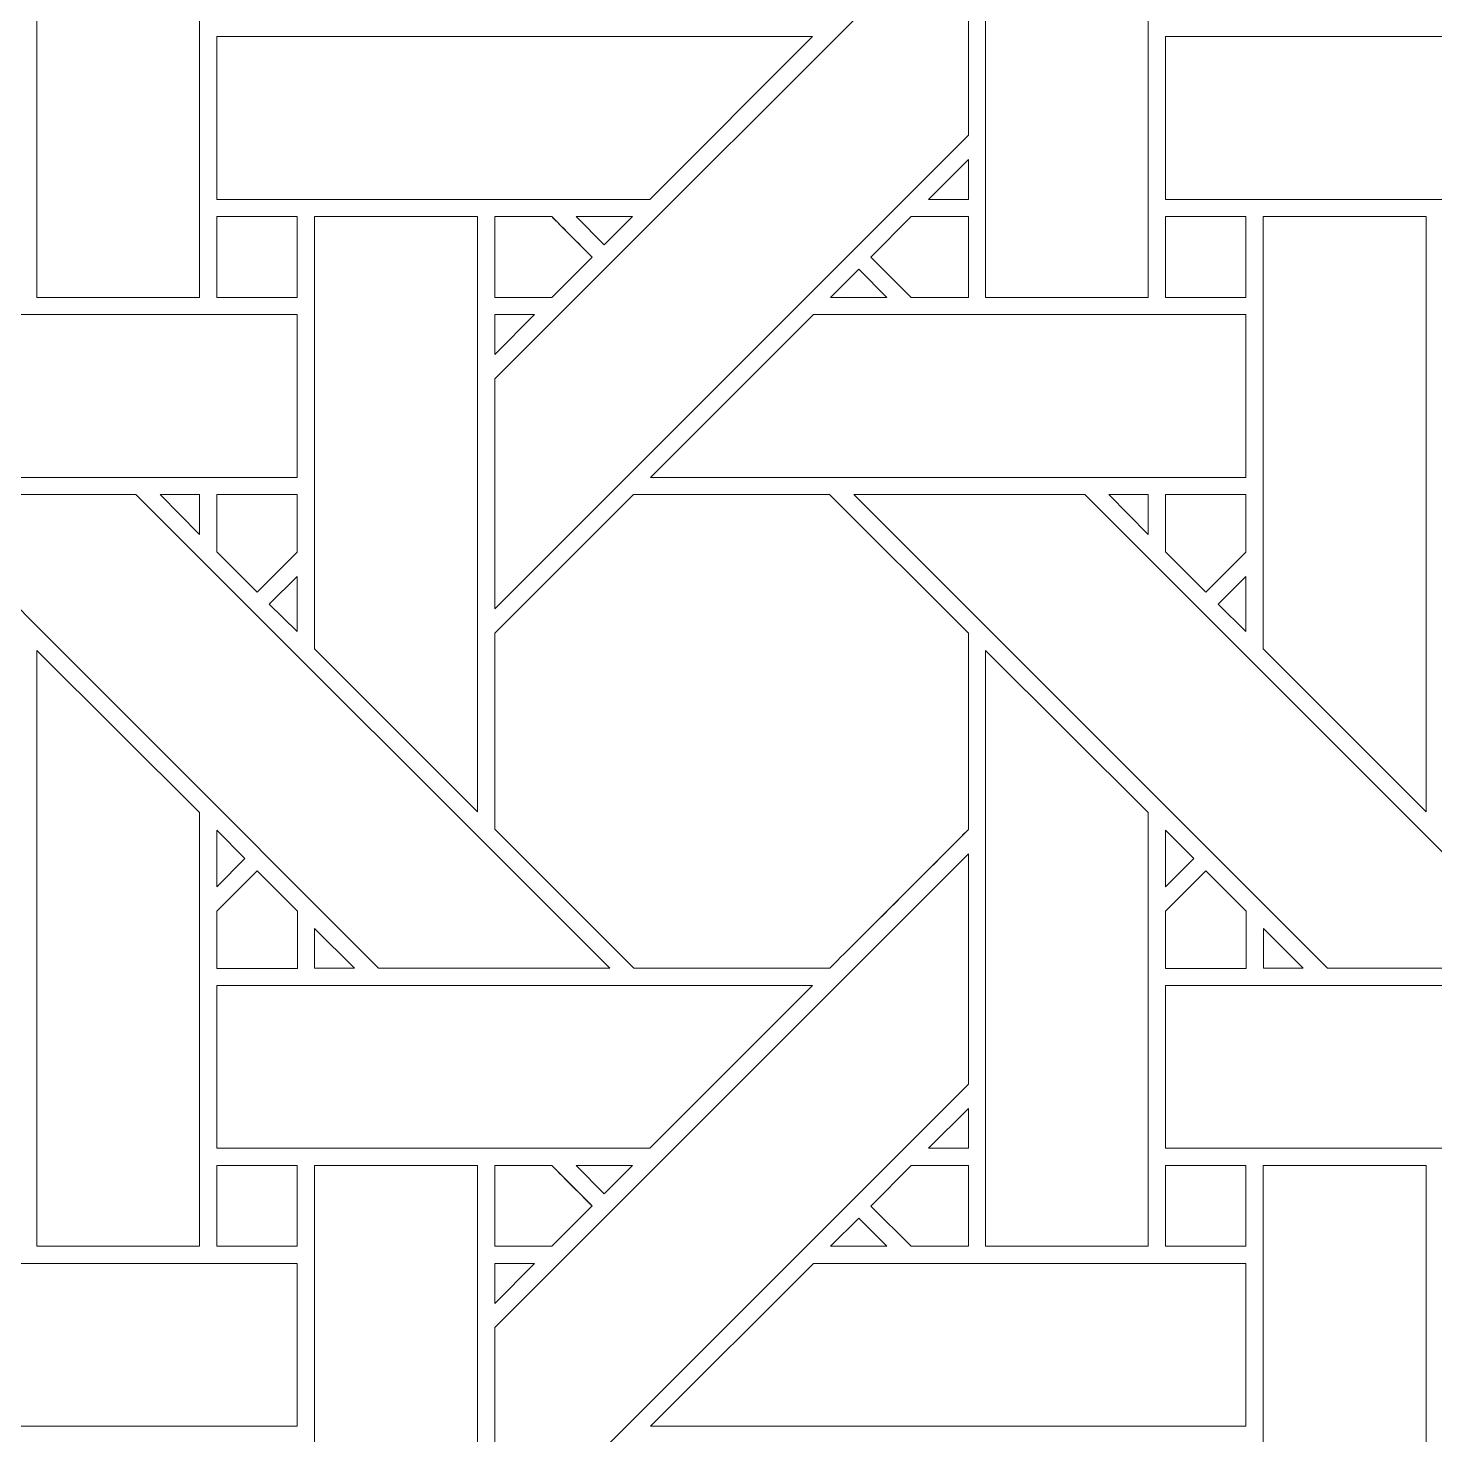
# Model space of a CAD drawing. Header units: inches. Extents: x 4.4 to 20.4, y 1.1 to 17.1.
# Drawn here: x 15 to 16.407, y 5.071 to 6.477 of the extents above; entities that cross this region are included whole.
import ezdxf

# ---------------------------------------------------------------- set-up
doc = ezdxf.new("R2010")
doc.units = ezdxf.units.IN
doc.header["$MEASUREMENT"] = 0
doc.layers.add('Design', color=7, linetype='Continuous', lineweight=0)

msp = doc.modelspace()

# ---------------------------------------------------------------- linework, layer by layer
at = {"layer": 'Design'}
for points, knots in [([(12.3829, 17.0948), (7.9646, 17.0948), (4.3829, 13.513), (4.3829, 9.0948), (4.3829, 4.6765), (7.9646, 1.0948), (12.3829, 1.0948), (16.8011, 1.0948), (20.3829, 4.6765), (20.3829, 9.0948), (20.3829, 13.513), (16.8011, 17.0948), (12.3829, 17.0948)], [0, 0, 0, 0, 1, 1, 1, 2, 2, 2, 3, 3, 3, 4, 4, 4, 4]), ([(12.3829, 16.2388), (8.4373, 16.2388), (5.2388, 13.0403), (5.2388, 9.0948), (5.2388, 5.1492), (8.4373, 1.9507), (12.3829, 1.9507), (16.3284, 1.9507), (19.5269, 5.1492), (19.5269, 9.0948), (19.5269, 13.0403), (16.3284, 16.2388), (12.3829, 16.2388)], [0, 0, 0, 0, 1, 1, 1, 2, 2, 2, 3, 3, 3, 4, 4, 4, 4]), ([(15.1714, 6.6419), (15.1714, 6.6419), (15.1714, 6.2082), (15.1714, 6.2082), (15.1714, 6.2082), (15.0087, 6.2082), (15.0087, 6.2082), (15.0087, 6.2082), (15.0087, 6.8041), (15.0087, 6.8041), (15.0087, 6.8041), (15.1714, 6.6419), (15.1714, 6.6419)], [0, 0, 0, 0, 1, 1, 1, 2, 2, 2, 3, 3, 3, 4, 4, 4, 4]), ([(15.9574, 6.2082), (15.9574, 6.2082), (15.9574, 6.8041), (15.9574, 6.8041), (15.9574, 6.8041), (16.1201, 6.6419), (16.1201, 6.6419), (16.1201, 6.6419), (16.1201, 6.2082), (16.1201, 6.2082), (16.1201, 6.2082), (15.9574, 6.2082), (15.9574, 6.2082)], [0, 0, 0, 0, 1, 1, 1, 2, 2, 2, 3, 3, 3, 4, 4, 4, 4]), ([(15.4666, 6.1269), (15.4666, 6.1269), (15.9403, 6.6005), (15.9403, 6.6005), (15.9403, 6.6005), (15.9403, 6.3705), (15.9403, 6.3705), (15.9403, 6.3705), (15.4666, 5.8968), (15.4666, 5.8968), (15.4666, 5.8968), (15.4666, 6.1269), (15.4666, 6.1269)], [0, 0, 0, 0, 1, 1, 1, 2, 2, 2, 3, 3, 3, 4, 4, 4, 4]), ([(15.1887, 6.3063), (15.1887, 6.3063), (15.1887, 6.469), (15.1887, 6.469), (15.1887, 6.469), (15.7844, 6.469), (15.7844, 6.469), (15.7844, 6.469), (15.6217, 6.3063), (15.6217, 6.3063), (15.6217, 6.3063), (15.1887, 6.3063), (15.1887, 6.3063)], [0, 0, 0, 0, 1, 1, 1, 2, 2, 2, 3, 3, 3, 4, 4, 4, 4]), ([(16.1375, 6.3063), (16.1375, 6.3063), (16.1375, 6.469), (16.1375, 6.469), (16.1375, 6.469), (16.7332, 6.469), (16.7332, 6.469), (16.7332, 6.469), (16.5704, 6.3063), (16.5704, 6.3063), (16.5704, 6.3063), (16.1375, 6.3063), (16.1375, 6.3063)], [0, 0, 0, 0, 1, 1, 1, 2, 2, 2, 3, 3, 3, 4, 4, 4, 4]), ([(15.9005, 6.3063), (15.9005, 6.3063), (15.9403, 6.3461), (15.9403, 6.3461), (15.9403, 6.3461), (15.9403, 6.3063), (15.9403, 6.3063), (15.9403, 6.3063), (15.9005, 6.3063), (15.9005, 6.3063)], [0, 0, 0, 0, 1, 1, 1, 2, 2, 2, 3, 3, 3, 3]), ([(15.1887, 6.289), (15.1887, 6.289), (15.269, 6.289), (15.269, 6.289), (15.269, 6.289), (15.269, 6.2082), (15.269, 6.2082), (15.269, 6.2082), (15.1887, 6.2082), (15.1887, 6.2082), (15.1887, 6.2082), (15.1887, 6.289), (15.1887, 6.289)], [0, 0, 0, 0, 1, 1, 1, 2, 2, 2, 3, 3, 3, 4, 4, 4, 4]), ([(15.1887, 6.2082), (15.1887, 6.2082), (15.1887, 6.289), (15.1887, 6.289), (15.1887, 6.289), (15.269, 6.289), (15.269, 6.289), (15.269, 6.289), (15.269, 6.2082), (15.269, 6.2082), (15.269, 6.2082), (15.1887, 6.2082), (15.1887, 6.2082)], [0, 0, 0, 0, 1, 1, 1, 2, 2, 2, 3, 3, 3, 4, 4, 4, 4]), ([(15.4494, 6.289), (15.4494, 6.289), (15.4494, 5.6939), (15.4494, 5.6939), (15.4494, 5.6939), (15.2865, 5.8568), (15.2865, 5.8568), (15.2865, 5.8568), (15.2865, 6.289), (15.2865, 6.289), (15.2865, 6.289), (15.4494, 6.289), (15.4494, 6.289)], [0, 0, 0, 0, 1, 1, 1, 2, 2, 2, 3, 3, 3, 4, 4, 4, 4]), ([(15.4666, 6.2082), (15.4666, 6.2082), (15.4666, 6.289), (15.4666, 6.289), (15.4666, 6.289), (15.5237, 6.289), (15.5237, 6.289), (15.5288, 6.2839), (15.5596, 6.2531), (15.564, 6.2486), (15.564, 6.2486), (15.5236, 6.2082), (15.5236, 6.2082), (15.5236, 6.2082), (15.4666, 6.2082), (15.4666, 6.2082)], [0, 0, 0, 0, 1, 1, 1, 2, 2, 2, 3, 3, 3, 4, 4, 4, 5, 5, 5, 5]), ([(15.4666, 6.2082), (15.4666, 6.2082), (15.4666, 6.289), (15.4666, 6.289), (15.4666, 6.289), (15.5237, 6.289), (15.5237, 6.289), (15.5296, 6.2831), (15.564, 6.2486), (15.564, 6.2486), (15.564, 6.2486), (15.5236, 6.2082), (15.5236, 6.2082), (15.5236, 6.2082), (15.4666, 6.2082), (15.4666, 6.2082)], [0, 0, 0, 0, 1, 1, 1, 2, 2, 2, 3, 3, 3, 4, 4, 4, 5, 5, 5, 5]), ([(15.548, 6.289), (15.548, 6.289), (15.6045, 6.289), (15.6045, 6.289), (15.6045, 6.289), (15.5762, 6.2608), (15.5762, 6.2608), (15.5762, 6.2608), (15.548, 6.289), (15.548, 6.289)], [0, 0, 0, 0, 1, 1, 1, 2, 2, 2, 3, 3, 3, 3]), ([(15.8832, 6.2082), (15.8832, 6.2082), (15.8428, 6.2486), (15.8428, 6.2486), (15.8428, 6.2486), (15.8832, 6.289), (15.8832, 6.289), (15.8832, 6.289), (15.9403, 6.289), (15.9403, 6.289), (15.9403, 6.289), (15.9403, 6.2082), (15.9403, 6.2082), (15.9403, 6.2082), (15.8832, 6.2082), (15.8832, 6.2082)], [0, 0, 0, 0, 1, 1, 1, 2, 2, 2, 3, 3, 3, 4, 4, 4, 5, 5, 5, 5]), ([(15.8428, 6.2486), (15.8428, 6.2486), (15.8832, 6.289), (15.8832, 6.289), (15.8832, 6.289), (15.9403, 6.289), (15.9403, 6.289), (15.9403, 6.289), (15.9403, 6.2082), (15.9403, 6.2082), (15.9403, 6.2082), (15.8832, 6.2082), (15.8832, 6.2082), (15.8832, 6.2082), (15.8428, 6.2486), (15.8428, 6.2486)], [0, 0, 0, 0, 1, 1, 1, 2, 2, 2, 3, 3, 3, 4, 4, 4, 5, 5, 5, 5]), ([(16.1375, 6.289), (16.1375, 6.289), (16.2177, 6.289), (16.2177, 6.289), (16.2177, 6.289), (16.2177, 6.2082), (16.2177, 6.2082), (16.2177, 6.2082), (16.1375, 6.2082), (16.1375, 6.2082), (16.1375, 6.2082), (16.1375, 6.289), (16.1375, 6.289)], [0, 0, 0, 0, 1, 1, 1, 2, 2, 2, 3, 3, 3, 4, 4, 4, 4]), ([(16.1375, 6.2082), (16.1375, 6.2082), (16.1375, 6.289), (16.1375, 6.289), (16.1375, 6.289), (16.2177, 6.289), (16.2177, 6.289), (16.2177, 6.289), (16.2177, 6.2082), (16.2177, 6.2082), (16.2177, 6.2082), (16.1375, 6.2082), (16.1375, 6.2082)], [0, 0, 0, 0, 1, 1, 1, 2, 2, 2, 3, 3, 3, 4, 4, 4, 4]), ([(16.3982, 6.289), (16.3982, 6.289), (16.3982, 5.6939), (16.3982, 5.6939), (16.3982, 5.6939), (16.2352, 5.8568), (16.2352, 5.8568), (16.2352, 5.8568), (16.2352, 6.289), (16.2352, 6.289), (16.2352, 6.289), (16.3982, 6.289), (16.3982, 6.289)], [0, 0, 0, 0, 1, 1, 1, 2, 2, 2, 3, 3, 3, 4, 4, 4, 4]), ([(15.8589, 6.2082), (15.8589, 6.2082), (15.8024, 6.2082), (15.8024, 6.2082), (15.8024, 6.2082), (15.8307, 6.2365), (15.8307, 6.2365), (15.8307, 6.2365), (15.8589, 6.2082), (15.8589, 6.2082)], [0, 0, 0, 0, 1, 1, 1, 2, 2, 2, 3, 3, 3, 3]), ([(14.6737, 6.0283), (14.6737, 6.0283), (14.8365, 6.1911), (14.8365, 6.1911), (14.8365, 6.1911), (15.269, 6.1911), (15.269, 6.1911), (15.269, 6.1911), (15.269, 6.0283), (15.269, 6.0283), (15.269, 6.0283), (14.6737, 6.0283), (14.6737, 6.0283)], [0, 0, 0, 0, 1, 1, 1, 2, 2, 2, 3, 3, 3, 4, 4, 4, 4]), ([(15.5064, 6.1911), (15.5064, 6.1911), (15.4666, 6.1513), (15.4666, 6.1513), (15.4666, 6.1513), (15.4666, 6.1911), (15.4666, 6.1911), (15.4666, 6.1911), (15.5064, 6.1911), (15.5064, 6.1911)], [0, 0, 0, 0, 1, 1, 1, 2, 2, 2, 3, 3, 3, 3]), ([(15.6224, 6.0283), (15.6224, 6.0283), (15.7853, 6.1911), (15.7853, 6.1911), (15.7853, 6.1911), (16.2177, 6.1911), (16.2177, 6.1911), (16.2177, 6.1911), (16.2177, 6.0283), (16.2177, 6.0283), (16.2177, 6.0283), (15.6224, 6.0283), (15.6224, 6.0283)], [0, 0, 0, 0, 1, 1, 1, 2, 2, 2, 3, 3, 3, 4, 4, 4, 4]), ([(14.877, 6.0112), (14.877, 6.0112), (15.1079, 6.0112), (15.1079, 6.0112), (15.1079, 6.0112), (15.5816, 5.5375), (15.5816, 5.5375), (15.5816, 5.5375), (15.3505, 5.5375), (15.3505, 5.5375), (15.3505, 5.5375), (14.877, 6.0112), (14.877, 6.0112)], [0, 0, 0, 0, 1, 1, 1, 2, 2, 2, 3, 3, 3, 4, 4, 4, 4]), ([(15.1715, 6.0111), (15.1715, 6.0111), (15.1715, 5.9713), (15.1715, 5.9713), (15.1715, 5.9713), (15.1321, 6.0111), (15.1321, 6.0111), (15.1321, 6.0111), (15.1715, 6.0111), (15.1715, 6.0111)], [0, 0, 0, 0, 1, 1, 1, 2, 2, 2, 3, 3, 3, 3]), ([(15.269, 6.0111), (15.269, 6.0111), (15.269, 5.9535), (15.269, 5.9535), (15.269, 5.9535), (15.2291, 5.9136), (15.2291, 5.9136), (15.2291, 5.9136), (15.1887, 5.9539), (15.1887, 5.9539), (15.1887, 5.9539), (15.1887, 6.0111), (15.1887, 6.0111), (15.1887, 6.0111), (15.269, 6.0111), (15.269, 6.0111)], [0, 0, 0, 0, 1, 1, 1, 2, 2, 2, 3, 3, 3, 4, 4, 4, 5, 5, 5, 5]), ([(15.2291, 5.9136), (15.2291, 5.9136), (15.1887, 5.9539), (15.1887, 5.9539), (15.1887, 5.9539), (15.1887, 6.0111), (15.1887, 6.0111), (15.1887, 6.0111), (15.269, 6.0111), (15.269, 6.0111), (15.269, 6.0111), (15.269, 5.9535), (15.269, 5.9535), (15.269, 5.9535), (15.2291, 5.9136), (15.2291, 5.9136)], [0, 0, 0, 0, 1, 1, 1, 2, 2, 2, 3, 3, 3, 4, 4, 4, 5, 5, 5, 5]), ([(15.8016, 5.5375), (15.8016, 5.5375), (15.6058, 5.5375), (15.6058, 5.5375), (15.6058, 5.5375), (15.4666, 5.6767), (15.4666, 5.6767), (15.4666, 5.6767), (15.4666, 5.8724), (15.4666, 5.8724), (15.4666, 5.8724), (15.6053, 6.0111), (15.6053, 6.0111), (15.6053, 6.0111), (15.8015, 6.0111), (15.8015, 6.0111), (15.8015, 6.0111), (15.9403, 5.8724), (15.9403, 5.8724), (15.9403, 5.8724), (15.9403, 5.6762), (15.9403, 5.6762), (15.9225, 5.6582), (15.8105, 5.5465), (15.8016, 5.5375)], [0, 0, 0, 0, 1, 1, 1, 2, 2, 2, 3, 3, 3, 4, 4, 4, 5, 5, 5, 6, 6, 6, 7, 7, 7, 8, 8, 8, 8]), ([(15.6058, 5.5375), (15.6058, 5.5375), (15.4666, 5.6767), (15.4666, 5.6767), (15.4666, 5.6767), (15.4666, 5.8724), (15.4666, 5.8724), (15.4666, 5.8724), (15.6053, 6.0111), (15.6053, 6.0111), (15.6053, 6.0111), (15.8015, 6.0111), (15.8015, 6.0111), (15.8015, 6.0111), (15.9403, 5.8724), (15.9403, 5.8724), (15.9403, 5.8724), (15.9403, 5.6762), (15.9403, 5.6762), (15.9224, 5.6581), (15.8105, 5.5464), (15.8016, 5.5375), (15.8016, 5.5375), (15.6058, 5.5375), (15.6058, 5.5375)], [0, 0, 0, 0, 1, 1, 1, 2, 2, 2, 3, 3, 3, 4, 4, 4, 5, 5, 5, 6, 6, 6, 7, 7, 7, 8, 8, 8, 8]), ([(15.8257, 6.0112), (15.8257, 6.0112), (16.0567, 6.0112), (16.0567, 6.0112), (16.0567, 6.0112), (16.5303, 5.5375), (16.5303, 5.5375), (16.5303, 5.5375), (16.2993, 5.5375), (16.2993, 5.5375), (16.2993, 5.5375), (15.8257, 6.0112), (15.8257, 6.0112)], [0, 0, 0, 0, 1, 1, 1, 2, 2, 2, 3, 3, 3, 4, 4, 4, 4]), ([(16.1202, 6.0111), (16.1202, 6.0111), (16.1202, 5.9713), (16.1202, 5.9713), (16.1202, 5.9713), (16.0808, 6.0111), (16.0808, 6.0111), (16.0808, 6.0111), (16.1202, 6.0111), (16.1202, 6.0111)], [0, 0, 0, 0, 1, 1, 1, 2, 2, 2, 3, 3, 3, 3]), ([(16.2177, 6.0111), (16.2177, 6.0111), (16.2177, 5.9535), (16.2177, 5.9535), (16.2177, 5.9535), (16.1778, 5.9136), (16.1778, 5.9136), (16.1778, 5.9136), (16.1375, 5.9539), (16.1375, 5.9539), (16.1375, 5.9539), (16.1375, 6.0111), (16.1375, 6.0111), (16.1375, 6.0111), (16.2177, 6.0111), (16.2177, 6.0111)], [0, 0, 0, 0, 1, 1, 1, 2, 2, 2, 3, 3, 3, 4, 4, 4, 5, 5, 5, 5]), ([(16.1778, 5.9136), (16.1778, 5.9136), (16.1375, 5.9539), (16.1375, 5.9539), (16.1375, 5.9539), (16.1375, 6.0111), (16.1375, 6.0111), (16.1375, 6.0111), (16.2177, 6.0111), (16.2177, 6.0111), (16.2177, 6.0111), (16.2177, 5.9535), (16.2177, 5.9535), (16.2177, 5.9535), (16.1778, 5.9136), (16.1778, 5.9136)], [0, 0, 0, 0, 1, 1, 1, 2, 2, 2, 3, 3, 3, 4, 4, 4, 5, 5, 5, 5]), ([(15.269, 5.9293), (15.269, 5.9293), (15.269, 5.8741), (15.269, 5.8741), (15.269, 5.8741), (15.2412, 5.9015), (15.2412, 5.9015), (15.2412, 5.9015), (15.269, 5.9293), (15.269, 5.9293)], [0, 0, 0, 0, 1, 1, 1, 2, 2, 2, 3, 3, 3, 3]), ([(16.2177, 5.9293), (16.2177, 5.9293), (16.2177, 5.8741), (16.2177, 5.8741), (16.2177, 5.8741), (16.1899, 5.9015), (16.1899, 5.9015), (16.1899, 5.9015), (16.2177, 5.9293), (16.2177, 5.9293)], [0, 0, 0, 0, 1, 1, 1, 2, 2, 2, 3, 3, 3, 3]), ([(15.1714, 5.6932), (15.1714, 5.6932), (15.1714, 5.2595), (15.1714, 5.2595), (15.1714, 5.2595), (15.0087, 5.2595), (15.0087, 5.2595), (15.0087, 5.2595), (15.0087, 5.8553), (15.0087, 5.8553), (15.0087, 5.8553), (15.1714, 5.6932), (15.1714, 5.6932)], [0, 0, 0, 0, 1, 1, 1, 2, 2, 2, 3, 3, 3, 4, 4, 4, 4]), ([(16.1201, 5.6932), (16.1201, 5.6932), (16.1201, 5.2595), (16.1201, 5.2595), (16.1201, 5.2595), (15.9574, 5.2595), (15.9574, 5.2595), (15.9574, 5.2595), (15.9574, 5.8553), (15.9574, 5.8553), (15.9574, 5.8553), (16.1201, 5.6932), (16.1201, 5.6932)], [0, 0, 0, 0, 1, 1, 1, 2, 2, 2, 3, 3, 3, 4, 4, 4, 4]), ([(15.1887, 5.6189), (15.1887, 5.6189), (15.1887, 5.6757), (15.1887, 5.6757), (15.1887, 5.6757), (15.2169, 5.6471), (15.2169, 5.6471), (15.2169, 5.6471), (15.1887, 5.6189), (15.1887, 5.6189)], [0, 0, 0, 0, 1, 1, 1, 2, 2, 2, 3, 3, 3, 3]), ([(16.1374, 5.6189), (16.1374, 5.6189), (16.1374, 5.6757), (16.1374, 5.6757), (16.1374, 5.6757), (16.1656, 5.6471), (16.1656, 5.6471), (16.1656, 5.6471), (16.1374, 5.6189), (16.1374, 5.6189)], [0, 0, 0, 0, 1, 1, 1, 2, 2, 2, 3, 3, 3, 3]), ([(15.4666, 5.1782), (15.4666, 5.1782), (15.9403, 5.6518), (15.9403, 5.6518), (15.9403, 5.6518), (15.9403, 5.4217), (15.9403, 5.4217), (15.9403, 5.4217), (15.4666, 4.9481), (15.4666, 4.9481), (15.4666, 4.9481), (15.4666, 5.1782), (15.4666, 5.1782)], [0, 0, 0, 0, 1, 1, 1, 2, 2, 2, 3, 3, 3, 4, 4, 4, 4]), ([(15.1887, 5.5372), (15.1887, 5.5372), (15.1887, 5.5945), (15.1887, 5.5945), (15.1887, 5.5945), (15.2291, 5.6349), (15.2291, 5.6349), (15.2291, 5.6349), (15.2694, 5.5945), (15.2694, 5.5945), (15.2694, 5.5945), (15.2694, 5.5372), (15.2694, 5.5372), (15.2694, 5.5372), (15.1887, 5.5372), (15.1887, 5.5372)], [0, 0, 0, 0, 1, 1, 1, 2, 2, 2, 3, 3, 3, 4, 4, 4, 5, 5, 5, 5]), ([(15.1887, 5.5945), (15.1887, 5.5945), (15.2291, 5.6349), (15.2291, 5.6349), (15.2291, 5.6349), (15.2694, 5.5945), (15.2694, 5.5945), (15.2694, 5.5945), (15.2694, 5.5372), (15.2694, 5.5372), (15.2694, 5.5372), (15.1887, 5.5372), (15.1887, 5.5372), (15.1887, 5.5372), (15.1887, 5.5945), (15.1887, 5.5945)], [0, 0, 0, 0, 1, 1, 1, 2, 2, 2, 3, 3, 3, 4, 4, 4, 5, 5, 5, 5]), ([(16.1375, 5.5372), (16.1375, 5.5372), (16.1375, 5.5945), (16.1375, 5.5945), (16.1375, 5.5945), (16.1778, 5.6349), (16.1778, 5.6349), (16.1778, 5.6349), (16.2181, 5.5945), (16.2181, 5.5945), (16.2181, 5.5945), (16.2181, 5.5372), (16.2181, 5.5372), (16.2181, 5.5372), (16.1375, 5.5372), (16.1375, 5.5372)], [0, 0, 0, 0, 1, 1, 1, 2, 2, 2, 3, 3, 3, 4, 4, 4, 5, 5, 5, 5]), ([(16.1375, 5.5945), (16.1375, 5.5945), (16.1778, 5.6349), (16.1778, 5.6349), (16.1778, 5.6349), (16.2181, 5.5945), (16.2181, 5.5945), (16.2181, 5.5945), (16.2181, 5.5372), (16.2181, 5.5372), (16.2181, 5.5372), (16.1375, 5.5372), (16.1375, 5.5372), (16.1375, 5.5372), (16.1375, 5.5945), (16.1375, 5.5945)], [0, 0, 0, 0, 1, 1, 1, 2, 2, 2, 3, 3, 3, 4, 4, 4, 5, 5, 5, 5]), ([(15.3264, 5.5375), (15.3264, 5.5375), (15.2866, 5.5375), (15.2866, 5.5375), (15.2866, 5.5375), (15.2866, 5.5773), (15.2866, 5.5773), (15.2866, 5.5773), (15.3264, 5.5375), (15.3264, 5.5375)], [0, 0, 0, 0, 1, 1, 1, 2, 2, 2, 3, 3, 3, 3]), ([(16.2751, 5.5375), (16.2751, 5.5375), (16.2354, 5.5375), (16.2354, 5.5375), (16.2354, 5.5375), (16.2354, 5.5773), (16.2354, 5.5773), (16.2354, 5.5773), (16.2751, 5.5375), (16.2751, 5.5375)], [0, 0, 0, 0, 1, 1, 1, 2, 2, 2, 3, 3, 3, 3]), ([(15.1887, 5.3576), (15.1887, 5.3576), (15.1887, 5.5203), (15.1887, 5.5203), (15.1887, 5.5203), (15.7844, 5.5203), (15.7844, 5.5203), (15.7844, 5.5203), (15.6217, 5.3576), (15.6217, 5.3576), (15.6217, 5.3576), (15.1887, 5.3576), (15.1887, 5.3576)], [0, 0, 0, 0, 1, 1, 1, 2, 2, 2, 3, 3, 3, 4, 4, 4, 4]), ([(16.1375, 5.3576), (16.1375, 5.3576), (16.1375, 5.5203), (16.1375, 5.5203), (16.1375, 5.5203), (16.7332, 5.5203), (16.7332, 5.5203), (16.7332, 5.5203), (16.5704, 5.3576), (16.5704, 5.3576), (16.5704, 5.3576), (16.1375, 5.3576), (16.1375, 5.3576)], [0, 0, 0, 0, 1, 1, 1, 2, 2, 2, 3, 3, 3, 4, 4, 4, 4]), ([(15.9005, 5.3576), (15.9005, 5.3576), (15.9403, 5.3973), (15.9403, 5.3973), (15.9403, 5.3973), (15.9403, 5.3576), (15.9403, 5.3576), (15.9403, 5.3576), (15.9005, 5.3576), (15.9005, 5.3576)], [0, 0, 0, 0, 1, 1, 1, 2, 2, 2, 3, 3, 3, 3]), ([(15.1887, 5.3403), (15.1887, 5.3403), (15.269, 5.3403), (15.269, 5.3403), (15.269, 5.3403), (15.269, 5.2595), (15.269, 5.2595), (15.269, 5.2595), (15.1887, 5.2595), (15.1887, 5.2595), (15.1887, 5.2595), (15.1887, 5.3403), (15.1887, 5.3403)], [0, 0, 0, 0, 1, 1, 1, 2, 2, 2, 3, 3, 3, 4, 4, 4, 4]), ([(15.1887, 5.2595), (15.1887, 5.2595), (15.1887, 5.3403), (15.1887, 5.3403), (15.1887, 5.3403), (15.269, 5.3403), (15.269, 5.3403), (15.269, 5.3403), (15.269, 5.2595), (15.269, 5.2595), (15.269, 5.2595), (15.1887, 5.2595), (15.1887, 5.2595)], [0, 0, 0, 0, 1, 1, 1, 2, 2, 2, 3, 3, 3, 4, 4, 4, 4]), ([(15.4494, 5.3403), (15.4494, 5.3403), (15.4494, 4.7452), (15.4494, 4.7452), (15.4494, 4.7452), (15.2865, 4.9081), (15.2865, 4.9081), (15.2865, 4.9081), (15.2865, 5.3403), (15.2865, 5.3403), (15.2865, 5.3403), (15.4494, 5.3403), (15.4494, 5.3403)], [0, 0, 0, 0, 1, 1, 1, 2, 2, 2, 3, 3, 3, 4, 4, 4, 4]), ([(15.4666, 5.2595), (15.4666, 5.2595), (15.4666, 5.3403), (15.4666, 5.3403), (15.4666, 5.3403), (15.5237, 5.3403), (15.5237, 5.3403), (15.5288, 5.3351), (15.5596, 5.3043), (15.564, 5.2999), (15.564, 5.2999), (15.5236, 5.2595), (15.5236, 5.2595), (15.5236, 5.2595), (15.4666, 5.2595), (15.4666, 5.2595)], [0, 0, 0, 0, 1, 1, 1, 2, 2, 2, 3, 3, 3, 4, 4, 4, 5, 5, 5, 5]), ([(15.4666, 5.2595), (15.4666, 5.2595), (15.4666, 5.3403), (15.4666, 5.3403), (15.4666, 5.3403), (15.5237, 5.3403), (15.5237, 5.3403), (15.5237, 5.3403), (15.564, 5.2999), (15.564, 5.2999), (15.564, 5.2999), (15.5236, 5.2595), (15.5236, 5.2595), (15.5236, 5.2595), (15.4666, 5.2595), (15.4666, 5.2595)], [0, 0, 0, 0, 1, 1, 1, 2, 2, 2, 3, 3, 3, 4, 4, 4, 5, 5, 5, 5]), ([(15.548, 5.3403), (15.548, 5.3403), (15.6045, 5.3403), (15.6045, 5.3403), (15.6045, 5.3403), (15.5762, 5.3121), (15.5762, 5.3121), (15.5762, 5.3121), (15.548, 5.3403), (15.548, 5.3403)], [0, 0, 0, 0, 1, 1, 1, 2, 2, 2, 3, 3, 3, 3]), ([(15.8832, 5.2595), (15.8832, 5.2595), (15.8428, 5.2998), (15.8428, 5.2998), (15.8428, 5.2998), (15.8832, 5.3403), (15.8832, 5.3403), (15.8832, 5.3403), (15.9403, 5.3403), (15.9403, 5.3403), (15.9403, 5.3403), (15.9403, 5.2595), (15.9403, 5.2595), (15.9403, 5.2595), (15.8832, 5.2595), (15.8832, 5.2595)], [0, 0, 0, 0, 1, 1, 1, 2, 2, 2, 3, 3, 3, 4, 4, 4, 5, 5, 5, 5]), ([(15.8428, 5.2998), (15.8428, 5.2998), (15.8832, 5.3403), (15.8832, 5.3403), (15.8832, 5.3403), (15.9403, 5.3403), (15.9403, 5.3403), (15.9403, 5.3403), (15.9403, 5.2595), (15.9403, 5.2595), (15.9403, 5.2595), (15.8832, 5.2595), (15.8832, 5.2595), (15.8832, 5.2595), (15.8428, 5.2998), (15.8428, 5.2998)], [0, 0, 0, 0, 1, 1, 1, 2, 2, 2, 3, 3, 3, 4, 4, 4, 5, 5, 5, 5]), ([(16.1375, 5.3403), (16.1375, 5.3403), (16.2177, 5.3403), (16.2177, 5.3403), (16.2177, 5.3403), (16.2177, 5.2595), (16.2177, 5.2595), (16.2177, 5.2595), (16.1375, 5.2595), (16.1375, 5.2595), (16.1375, 5.2595), (16.1375, 5.3403), (16.1375, 5.3403)], [0, 0, 0, 0, 1, 1, 1, 2, 2, 2, 3, 3, 3, 4, 4, 4, 4]), ([(16.1375, 5.2595), (16.1375, 5.2595), (16.1375, 5.3403), (16.1375, 5.3403), (16.1375, 5.3403), (16.2177, 5.3403), (16.2177, 5.3403), (16.2177, 5.3403), (16.2177, 5.2595), (16.2177, 5.2595), (16.2177, 5.2595), (16.1375, 5.2595), (16.1375, 5.2595)], [0, 0, 0, 0, 1, 1, 1, 2, 2, 2, 3, 3, 3, 4, 4, 4, 4]), ([(16.3982, 5.3403), (16.3982, 5.3403), (16.3982, 4.7452), (16.3982, 4.7452), (16.3982, 4.7452), (16.2352, 4.9081), (16.2352, 4.9081), (16.2352, 4.9081), (16.2352, 5.3403), (16.2352, 5.3403), (16.2352, 5.3403), (16.3982, 5.3403), (16.3982, 5.3403)], [0, 0, 0, 0, 1, 1, 1, 2, 2, 2, 3, 3, 3, 4, 4, 4, 4]), ([(15.8589, 5.2595), (15.8589, 5.2595), (15.8024, 5.2595), (15.8024, 5.2595), (15.8024, 5.2595), (15.8307, 5.2878), (15.8307, 5.2878), (15.8307, 5.2878), (15.8589, 5.2595), (15.8589, 5.2595)], [0, 0, 0, 0, 1, 1, 1, 2, 2, 2, 3, 3, 3, 3]), ([(14.6737, 5.0796), (14.6737, 5.0796), (14.8365, 5.2424), (14.8365, 5.2424), (14.8365, 5.2424), (15.269, 5.2424), (15.269, 5.2424), (15.269, 5.2424), (15.269, 5.0796), (15.269, 5.0796), (15.269, 5.0796), (14.6737, 5.0796), (14.6737, 5.0796)], [0, 0, 0, 0, 1, 1, 1, 2, 2, 2, 3, 3, 3, 4, 4, 4, 4]), ([(15.5064, 5.2424), (15.5064, 5.2424), (15.4666, 5.2025), (15.4666, 5.2025), (15.4666, 5.2025), (15.4666, 5.2424), (15.4666, 5.2424), (15.4666, 5.2424), (15.5064, 5.2424), (15.5064, 5.2424)], [0, 0, 0, 0, 1, 1, 1, 2, 2, 2, 3, 3, 3, 3]), ([(15.6224, 5.0796), (15.6224, 5.0796), (15.7853, 5.2424), (15.7853, 5.2424), (15.7853, 5.2424), (16.2177, 5.2424), (16.2177, 5.2424), (16.2177, 5.2424), (16.2177, 5.0796), (16.2177, 5.0796), (16.2177, 5.0796), (15.6224, 5.0796), (15.6224, 5.0796)], [0, 0, 0, 0, 1, 1, 1, 2, 2, 2, 3, 3, 3, 4, 4, 4, 4])]:
    msp.add_open_spline(points, degree=3, knots=knots, dxfattribs=at)

doc.saveas('drawing.dxf')
